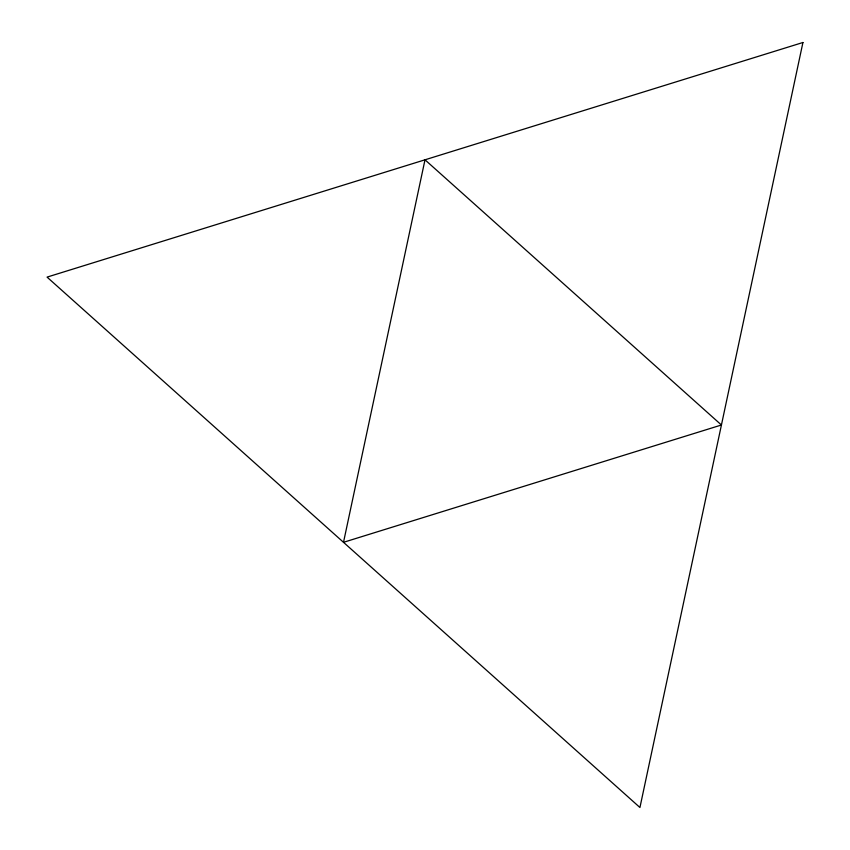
<?xml version="1.0" encoding="UTF-8"?>
<svg xmlns="http://www.w3.org/2000/svg" width="850" height="850" viewBox="0 0 850 850"><rect width="100%" height="100%" fill="white"/><g stroke="black" fill="none" stroke-linecap="round" stroke-linejoin="round"><path stroke-width="1.27" d="M425 159.811L343.506 542.311L721.427 425L425 159.811M802.931 42.5L639.933 807.5L47.069 277.111L802.931 42.5"/></g></svg>
